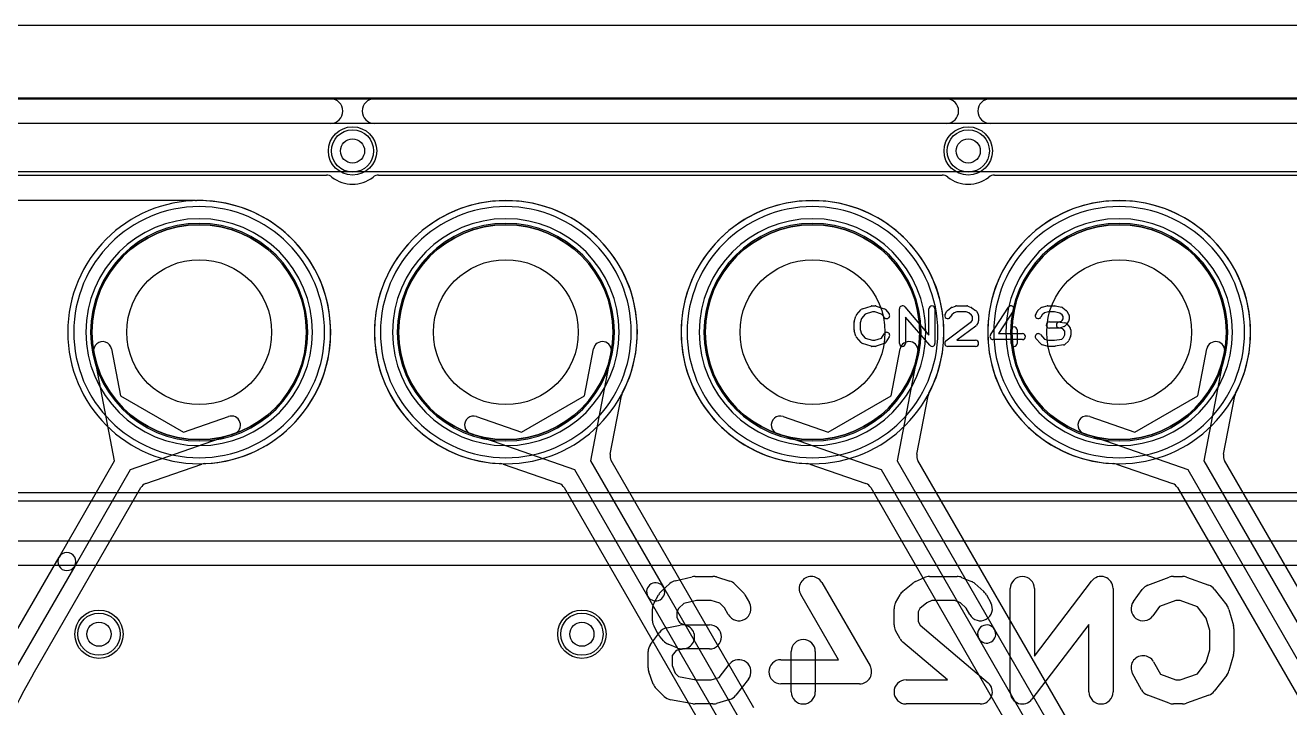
# Model space of a CAD drawing. Extents: x 0 to 57.1, y 0 to 59.8.
# Drawn here: x 35.39 to 45.86, y 54.19 to 59.84 of the extents above; entities that cross this region are included whole.
import ezdxf

# ---------------------------------------------------------------- set-up
doc = ezdxf.new("R2010")
doc.units = 0
for name, color, linetype in [('Hole', 1, 'CONTINUOUS'), ('L1', 3, 'CONTINUOUS'), ('L2', 3, 'CONTINUOUS'), ('L3', 3, 'CONTINUOUS'), ('L4', 3, 'CONTINUOUS'), ('MetalMask-A', 176, 'CONTINUOUS'), ('Outline', 7, 'CONTINUOUS'), ('PartsArea-A', 111, 'CONTINUOUS'), ('PartsArea-B', 111, 'CONTINUOUS'), ('PartsSilk-A', 221, 'CONTINUOUS'), ('PartsSilk-B', 221, 'CONTINUOUS'), ('Resist-A', 2, 'CONTINUOUS'), ('Resist-B', 2, 'CONTINUOUS'), ('Silk-A', 140, 'CONTINUOUS'), ('Silk-B', 140, 'CONTINUOUS')]:
    doc.layers.add(name, color=color, linetype=linetype)

msp = doc.modelspace()

# ---------------------------------------------------------------- linework, layer by layer
at = {"layer": 'Hole'}
for centre, radius in [((38.1, 58.8), 0.1), ((43.2, 58.8), 0.1), ((36.83, 57.3), 0.6), ((39.37, 57.3), 0.6), ((41.91, 57.3), 0.6), ((44.45, 57.3), 0.6), ((36, 54.8), 0.1), ((40, 54.8), 0.1)]:
    msp.add_circle(centre, radius, dxfattribs=at)
at = {"layer": 'L1'}
for p, q in [((4.46017, 59.23996), (52.83039, 59.23996)), ((36.80031, 58.38904), (34.29, 58.38904)), ((36.12879, 56.23547), (35.95688, 57.13271)), ((36.1042, 57.16093), (36.17853, 56.77297)), ((36.17853, 56.77297), (36.69931, 56.4723)), ((36.69931, 56.4723), (37.07247, 56.60191)), ((37.12169, 56.46021), (36.25869, 56.16046)), ((35.66884, 55.4388), (36.12879, 56.23547)), ((36.25869, 56.16046), (35.79874, 55.3638)), ((36.38709, 56.04623), (36.85212, 56.20775)), ((35.45477, 54.46801), (36.34675, 56.01288)), ((35.19492, 54.61795), (35.66884, 55.4388)), ((35.79874, 55.3638), (35.32482, 54.54295))]:
    msp.add_line(p, q, dxfattribs=at)
for centre, radius in [((38.1, 58.8), 0.2), ((43.2, 58.8), 0.2), ((36.83, 57.3), 0.889), ((39.37, 57.3), 0.889), ((41.91, 57.3), 0.889), ((44.45, 57.3), 0.889), ((36, 54.8), 0.2), ((40, 54.8), 0.2)]:
    msp.add_circle(centre, radius, dxfattribs=at)
for centre, radius, start, end in [((36.80633, 58.4638), 0.075, -94.603772, -88.838655), ((36.82999, 57.3), 1.08905, -87.698687, 91.164888), ((39.37, 57.3), 1.08904, 90, -90), ((39.37, 57.3), 1.08904, -90, 90), ((41.91, 57.3), 1.08904, 90, -90), ((41.91, 57.3), 1.08904, -90, 90), ((44.45, 57.3), 1.08904, 90, -90), ((44.45, 57.3), 1.08904, -90, 90), ((36.03054, 57.14682), 0.075, 10.843977, -169.153387), ((37.09708, 56.53106), 0.075, -70.845147, 109.153942), ((36.87673, 56.1369), 0.075, 92.300075, 109.154853), ((36.4117, 55.97538), 0.075, 109.154853, 149.999272), ((35.73379, 55.4013), 0.075, 149.999272, -29.999888), ((35.73379, 55.4013), 0.075, -30.000728, 149.999894), ((39.59003, 52.08051), 4.77499, 149.999932, -179.9994)]:
    msp.add_arc(centre, radius, start, end, dxfattribs=at)
at = {"layer": 'L2'}
msp.add_line((4.46017, 59.23996), (52.83039, 59.23996), dxfattribs=at)
for centre in [(38.1, 58.8), (43.2, 58.8), (36, 54.8), (40, 54.8)]:
    msp.add_circle(centre, 0.2, dxfattribs=at)
for centre, start, end in [((36.83, 57.3), 90, -90), ((36.83, 57.3), -90, 90), ((39.37, 57.3), 90, -90), ((39.37, 57.3), -90, 90), ((41.91, 57.3), 90, -90), ((41.91, 57.3), -90, 90), ((44.45, 57.3), 90, -90), ((44.45, 57.3), -90, 90)]:
    msp.add_arc(centre, 0.90004, start, end, dxfattribs=at)
at = {"layer": 'L3'}
msp.add_line((4.46017, 59.23996), (52.83039, 59.23996), dxfattribs=at)
for centre in [(38.1, 58.8), (43.2, 58.8), (36, 54.8), (40, 54.8)]:
    msp.add_circle(centre, 0.2, dxfattribs=at)
for centre, start, end in [((36.83, 57.3), 90, -90), ((36.83, 57.3), -90, 90), ((39.37, 57.3), 90, -90), ((39.37, 57.3), -90, 90), ((41.91, 57.3), 90, -90), ((41.91, 57.3), -90, 90), ((44.45, 57.3), 90, -90), ((44.45, 57.3), -90, 90)]:
    msp.add_arc(centre, 0.90004, start, end, dxfattribs=at)
at = {"layer": 'L4'}
for p, q in [((4.46017, 59.23996), (52.83039, 59.23996)), ((40.02147, 56.77298), (40.0958, 57.16093)), ((40.24312, 57.13271), (40.07121, 56.23546)), ((42.56147, 56.77297), (42.6358, 57.16093)), ((42.78312, 57.13271), (42.61121, 56.23547)), ((45.10147, 56.77297), (45.1758, 57.16093)), ((45.32312, 57.13271), (45.15121, 56.23547)), ((39.50069, 56.4723), (40.02147, 56.77298)), ((40.23434, 56.28953), (40.32698, 56.77302)), ((42.04069, 56.4723), (42.56147, 56.77297)), ((42.77433, 56.28953), (42.86697, 56.77301)), ((44.58069, 56.4723), (45.10147, 56.77297)), ((45.31434, 56.28952), (45.40698, 56.77302)), ((39.12754, 56.60191), (39.50069, 56.4723)), ((41.66753, 56.60191), (42.04069, 56.4723)), ((44.20753, 56.60191), (44.58069, 56.4723)), ((39.94131, 56.16046), (39.07832, 56.46021)), ((42.48131, 56.16046), (41.61831, 56.46021)), ((45.02131, 56.16046), (44.15831, 56.46021)), ((39.3479, 56.20775), (39.81293, 56.04622)), ((40.54601, 55.1131), (39.94131, 56.16046)), ((40.07121, 56.23546), (40.67591, 55.1881)), ((41.4245, 54.19157), (40.24305, 56.23792)), ((41.88789, 56.20775), (42.35292, 56.04622)), ((43.28758, 54.76395), (42.48131, 56.16046)), ((42.61121, 56.23547), (43.41748, 54.83895)), ((44.36766, 53.49327), (42.78304, 56.23792)), ((44.4279, 56.20775), (44.89293, 56.04623)), ((46.02917, 54.4148), (45.02131, 56.16046)), ((45.15121, 56.23547), (46.15907, 54.4898)), ((47.31083, 52.79497), (45.32305, 56.23791)), ((39.85327, 56.01287), (41.03473, 53.96652)), ((42.39326, 56.01287), (43.97789, 53.26823)), ((44.93327, 56.01288), (46.92105, 52.56994)), ((41.16467, 54.04155), (40.54601, 55.1131)), ((40.67591, 55.1881), (41.29458, 54.11655)), ((43.41748, 54.83895), (44.23773, 53.41824)), ((44.10783, 53.34324), (43.28758, 54.76395))]:
    msp.add_line(p, q, dxfattribs=at)
for centre, radius in [((38.1, 58.8), 0.2), ((43.2, 58.8), 0.2), ((36.83, 57.3), 0.889), ((39.37, 57.3), 0.889), ((41.91, 57.3), 0.889), ((44.45, 57.3), 0.889), ((36, 54.8), 0.2), ((40, 54.8), 0.2)]:
    msp.add_circle(centre, radius, dxfattribs=at)
for centre, radius, start, end in [((36.83, 57.3), 1.08904, 90, -90), ((36.83, 57.3), 1.08904, -90, 90), ((39.37001, 57.3), 1.08904, -27.699904, -92.300262), ((41.90999, 57.3), 1.08904, -27.657782, -92.299736), ((44.45001, 57.3), 1.08904, -27.699904, -92.300262), ((40.16946, 57.14682), 0.075, -10.843977, 169.153985), ((42.70946, 57.14682), 0.075, -10.843977, 169.153387), ((45.24946, 57.14682), 0.075, -10.843977, 169.153387), ((40.40064, 56.75891), 0.075, 152.300527, 169.156023), ((42.94063, 56.7589), 0.075, 152.304078, 169.156023), ((42.94102, 56.75967), 0.075, 152.345001, 152.963446), ((45.48064, 56.75891), 0.075, 152.300527, 169.156023), ((39.10293, 56.53106), 0.075, 70.845147, -109.153942), ((41.64292, 56.53106), 0.075, 70.845147, -109.153942), ((44.18292, 56.53106), 0.075, 70.845147, -109.153942), ((40.308, 56.27542), 0.075, 169.156023, -149.999272), ((42.84799, 56.27542), 0.075, 169.156023, -149.999272), ((45.388, 56.27541), 0.075, 169.156023, -149.999272), ((39.32329, 56.1369), 0.075, 70.845147, 87.699925), ((41.86328, 56.1369), 0.075, 70.845147, 87.699925), ((44.40329, 56.1369), 0.075, 70.845147, 87.699925), ((39.78832, 55.97537), 0.075, 30.000728, 70.845147), ((42.32831, 55.97537), 0.075, 30.000728, 70.845147), ((44.86832, 55.97538), 0.075, 30.000728, 70.845147), ((40.61096, 55.1506), 0.075, 30.000728, -149.999987), ((40.61096, 55.1506), 0.075, -149.999272, 30.000067), ((43.35253, 54.80145), 0.075, 30.000728, -149.999918), ((43.35253, 54.80145), 0.075, -149.999272, 29.999854)]:
    msp.add_arc(centre, radius, start, end, dxfattribs=at)
at = {"layer": 'MetalMask-A'}
for centre, start, end in [((36.83, 57.3), 0, 180), ((39.37, 57.3), 0, 180), ((41.91, 57.3), 0, 180), ((44.45, 57.3), 0, 180), ((36.83, 57.3), 180, 0), ((39.37, 57.3), 180, 0), ((41.91, 57.3), 180, 0), ((44.45, 57.3), 180, 0)]:
    msp.add_arc(centre, 0.889, start, end, dxfattribs=at)
at = {"layer": 'Outline'}
msp.add_line((1, 59.84), (53.11, 59.84), dxfattribs=at)
at = {"layer": 'PartsArea-A'}
for p, q in [((32.64, 58.63), (53.72, 58.63)), ((53.72, 55.97), (32.64, 55.97))]:
    msp.add_line(p, q, dxfattribs=at)
at = {"layer": 'PartsArea-B'}
for centre, start, end in [((36.83, 57.3), 0, 180), ((39.37, 57.3), 0, 180), ((41.91, 57.3), 0, 180), ((44.45, 57.3), 0, 180), ((36.83, 57.3), 180, 0), ((39.37, 57.3), 180, 0), ((41.91, 57.3), 180, 0), ((44.45, 57.3), 180, 0)]:
    msp.add_arc(centre, 0.889, start, end, dxfattribs=at)
at = {"layer": 'PartsSilk-A'}
for p, q in [((32.14, 59.2316), (54.22, 59.2316)), ((54.22, 59.0284), (32.2416, 59.0284)), ((42.32516, 57.49418), (42.3946, 57.5164)), ((42.40222, 57.51759), (42.43, 57.51759)), ((42.4379, 57.51631), (42.50457, 57.49409)), ((42.67398, 57.50886), (42.87444, 57.27499)), ((43.02827, 57.47878), (43.05605, 57.501)), ((43.06313, 57.50497), (43.09368, 57.51608)), ((43.10222, 57.51759), (43.18833, 57.51759)), ((43.19761, 57.5158), (43.22539, 57.50469)), ((43.23081, 57.5017), (43.26137, 57.47948)), ((43.38407, 57.27663), (43.53407, 57.50626)), ((43.77728, 57.47795), (43.80228, 57.50017)), ((43.81245, 57.50564), (43.85412, 57.51675)), ((43.86056, 57.51759), (43.91611, 57.51759)), ((43.92126, 57.51705), (43.97404, 57.50594)), ((43.98451, 57.501), (44.01229, 57.47878)), ((42.25614, 57.38894), (42.27003, 57.43339)), ((42.27508, 57.44239), (42.31397, 57.48683)), ((42.31618, 57.41344), (42.305, 57.37766)), ((42.34702, 57.44868), (42.31618, 57.41344)), ((42.40612, 57.46759), (42.34702, 57.44868)), ((42.42594, 57.46759), (42.40612, 57.46759)), ((42.48202, 57.4489), (42.42594, 57.46759)), ((42.50523, 57.42104), (42.48202, 57.4489)), ((42.51588, 57.48637), (42.54365, 57.45304)), ((42.63, 57.20741), (42.63, 57.49259)), ((42.88046, 57.19114), (42.68, 57.42501)), ((42.68, 57.42501), (42.68, 57.20741)), ((42.87444, 57.27499), (42.87444, 57.49259)), ((42.92444, 57.49259), (42.92444, 57.20741)), ((43.0088, 57.45029), (43.02269, 57.47251)), ((43.06283, 57.4424), (43.0512, 57.42379)), ((43.08408, 57.45939), (43.06283, 57.4424)), ((43.10662, 57.46759), (43.08408, 57.45939)), ((43.18352, 57.46759), (43.10662, 57.46759)), ((43.20393, 57.45943), (43.18352, 57.46759)), ((43.22804, 57.44189), (43.20393, 57.45943)), ((43.22793, 57.38756), (43.23556, 57.39976)), ((43.23556, 57.42987), (43.22804, 57.44189)), ((43.23556, 57.39976), (43.23556, 57.42987)), ((43.26787, 57.47251), (43.28176, 57.45029)), ((43.28556, 57.43704), (43.28556, 57.39259)), ((43.57593, 57.47892), (43.45119, 57.28796)), ((43.7588, 57.45029), (43.77269, 57.47251)), ((43.81318, 57.44296), (43.8012, 57.42379)), ((43.83106, 57.45885), (43.81318, 57.44296)), ((43.86384, 57.46759), (43.83106, 57.45885)), ((43.91351, 57.46759), (43.86384, 57.46759)), ((43.95792, 57.45824), (43.91351, 57.46759)), ((43.97773, 57.4424), (43.95792, 57.45824)), ((43.9718, 57.39197), (43.97698, 57.39715)), ((43.97698, 57.39715), (43.98556, 57.41087)), ((43.98556, 57.42987), (43.97773, 57.4424)), ((43.98556, 57.41087), (43.98556, 57.42987)), ((44.01787, 57.47251), (44.03176, 57.45029)), ((44.03556, 57.43704), (44.03556, 57.4037)), ((42.255, 57.31852), (42.255, 57.38148)), ((42.27003, 57.26661), (42.25614, 57.31106)), ((42.305, 57.37766), (42.305, 57.32234)), ((42.305, 57.32234), (42.31618, 57.28656)), ((43.01497, 57.22739), (43.22793, 57.38756)), ((43.2617, 57.35039), (43.10483, 57.23241)), ((43.28176, 57.37934), (43.26787, 57.35712)), ((43.555, 57.20741), (43.555, 57.31852)), ((43.605, 57.31852), (43.605, 57.20741)), ((43.87167, 57.38426), (43.9506, 57.38426)), ((43.955, 57.33426), (43.87167, 57.33426)), ((43.9506, 57.38426), (43.9718, 57.39197)), ((43.98331, 57.32883), (43.95062, 57.33465)), ((43.95938, 57.38387), (44.00105, 57.37646)), ((43.9941, 57.34687), (43.96354, 57.33576)), ((43.99944, 57.30947), (43.98331, 57.32883)), ((43.99944, 57.27907), (43.99944, 57.30947)), ((44.01435, 57.3638), (44.00324, 57.35269)), ((44.01588, 57.36785), (44.04365, 57.33452)), ((44.03176, 57.39045), (44.01787, 57.36823)), ((44.04944, 57.31852), (44.04944, 57.27407)), ((42.31397, 57.21317), (42.27508, 57.25761)), ((42.31618, 57.28656), (42.34702, 57.25132)), ((42.3946, 57.1836), (42.32516, 57.20582)), ((42.34702, 57.25132), (42.40612, 57.23241)), ((42.40612, 57.23241), (42.42594, 57.23241)), ((42.42594, 57.23241), (42.48023, 57.2505)), ((42.50457, 57.20591), (42.4379, 57.18369)), ((42.48023, 57.2505), (42.50324, 57.28732)), ((42.54564, 57.26082), (42.51787, 57.21638)), ((43.10483, 57.23241), (43.26056, 57.23241)), ((43.64944, 57.23796), (43.405, 57.23796)), ((43.45119, 57.28796), (43.64944, 57.28796)), ((43.80008, 57.20206), (43.76119, 57.2465)), ((43.79881, 57.27942), (43.83269, 57.24071)), ((43.85412, 57.18325), (43.81245, 57.19436)), ((43.83269, 57.24071), (43.86384, 57.23241)), ((43.86384, 57.23241), (43.91412, 57.23241)), ((43.91412, 57.23241), (43.97441, 57.24205)), ((43.98951, 57.19383), (43.92006, 57.18272)), ((43.97441, 57.24205), (43.98968, 57.25563)), ((43.98968, 57.25563), (43.99944, 57.27907)), ((44.02717, 57.22205), (44.00217, 57.19983)), ((44.04752, 57.26446), (44.03364, 57.23113)), ((42.43, 57.18241), (42.40222, 57.18241)), ((43.26056, 57.18241), (43.03, 57.18241)), ((43.91611, 57.18241), (43.86056, 57.18241)), ((32.2416, 55.5716), (54.1184, 55.5716)), ((54.22, 55.3684), (32.14, 55.3684))]:
    msp.add_line(p, q, dxfattribs=at)
for centre, start, end in [((42.40222, 57.49259), 90, 107.746418), ((42.43, 57.49259), 71.579545, 90), ((42.655, 57.49259), 40.603781, 180), ((42.89944, 57.49259), 0, 180), ((43.07167, 57.48148), 109.97919, 128.654777), ((43.10222, 57.49259), 90, 109.984612), ((43.18833, 57.49259), 68.207103, 90), ((43.21611, 57.48148), 53.982737, 68.202147), ((43.555, 57.49259), -33.149737, 146.846436), ((43.81889, 57.48148), 104.925513, 131.630694), ((43.86056, 57.49259), 90, 104.92885), ((43.91611, 57.49259), 78.110161, 90), ((43.96889, 57.48148), 51.333033, 78.112983), ((42.29389, 57.42593), 138.811918, 162.637772), ((42.33278, 57.47037), 107.746418, 138.811918), ((42.49667, 57.47037), 39.790899, 71.579545), ((42.52444, 57.43704), -140.209101, 39.800498), ((43.03, 57.43704), 147.994617, -32.010019), ((43.04389, 57.45926), 128.666967, 147.989981), ((43.24667, 57.45926), 32.005383, 53.979316), ((43.26056, 57.43704), 0, 32.010019), ((43.78, 57.43704), 147.994617, -32.010019), ((43.79389, 57.45926), 131.627831, 147.989981), ((43.99667, 57.45926), 32.005383, 51.345223), ((44.01056, 57.43704), 0, 32.010019), ((44.01056, 57.4037), -32.005383, 0), ((42.28, 57.38148), 162.637772, 180), ((42.28, 57.31852), 180, -162.637772), ((42.52444, 57.27407), -32.005383, 147.999253), ((43.24667, 57.37037), -53.047603, -32.010019), ((43.26056, 57.39259), -32.005383, 0), ((43.58, 57.31852), 0, 180), ((43.87167, 57.35926), 90, -90), ((43.955, 57.35926), 79.908369, -100.083264), ((43.955, 57.35926), -90, -70.02141), ((43.98556, 57.37037), -70.02864, -45), ((43.99667, 57.35185), 39.790899, 79.916736), ((43.99667, 57.38148), -45, -32.010019), ((44.02444, 57.31852), 0, 39.800498), ((42.29389, 57.27407), -162.637772, -138.811918), ((42.33278, 57.22963), -138.811918, -107.746418), ((42.40222, 57.20741), -107.746418, -90), ((42.43, 57.20741), -90, -71.579545), ((42.49667, 57.22963), -71.579545, -32.005383), ((42.655, 57.20741), 180, 0), ((42.89944, 57.20741), -139.396219, 0), ((43.03, 57.20741), 126.952397, -90), ((43.26056, 57.20741), -90, 90), ((43.405, 57.26296), 146.850263, -90), ((43.58, 57.20741), 180, 0), ((43.64944, 57.26296), -90, 90), ((43.78, 57.26296), 41.188082, -138.810424), ((43.81889, 57.21852), -138.811918, -104.92885), ((43.98556, 57.21852), -80.910628, -48.369306), ((44.01056, 57.24074), -48.372169, -22.608878), ((44.02444, 57.27407), -22.605762, 0), ((43.86056, 57.20741), -104.925513, -90), ((43.91611, 57.20741), -90, -80.911332)]:
    msp.add_arc(centre, 0.025, start, end, dxfattribs=at)
at = {"layer": 'PartsSilk-B'}
for p, q in [((33.9, 58.6), (37.88349, 58.6)), ((38.31651, 58.6), (42.98349, 58.6)), ((43.41651, 58.6), (47.98349, 58.6)), ((52.4, 55.9), (33.9, 55.9))]:
    msp.add_line(p, q, dxfattribs=at)
for centre, radius, start, end in [((37.88349, 58.525), 0.075, 51.783994, 90), ((38.1, 58.8), 0.275, -128.213046, -51.786954), ((38.31651, 58.525), 0.075, 90, 128.216006), ((42.98349, 58.525), 0.075, 51.783994, 90), ((43.2, 58.8), 0.275, -128.213046, -51.786954), ((43.41651, 58.525), 0.075, 90, 128.216006), ((36.83, 57.3), 1.039, 90, -90), ((36.83, 57.3), 1.039, -90, 90), ((39.37, 57.3), 1.039, 90, -90), ((39.37, 57.3), 1.039, -90, 90), ((41.91, 57.3), 1.039, 90, -90), ((41.91, 57.3), 1.039, -90, 90), ((44.45, 57.3), 1.039, 90, -90), ((44.45, 57.3), 1.039, -90, 90)]:
    msp.add_arc(centre, radius, start, end, dxfattribs=at)
at = {"layer": 'Resist-A'}
for centre, radius in [((38.1, 58.8), 0.175), ((43.2, 58.8), 0.175), ((36.83, 57.3), 0.889), ((39.37, 57.3), 0.889), ((41.91, 57.3), 0.889), ((44.45, 57.3), 0.889), ((36, 54.8), 0.175), ((40, 54.8), 0.175)]:
    msp.add_circle(centre, radius, dxfattribs=at)
for centre, start, end in [((36.83, 57.3), 0, 180), ((39.37, 57.3), 0, 180), ((41.91, 57.3), 0, 180), ((44.45, 57.3), 0, 180), ((36.83, 57.3), 180, 0), ((39.37, 57.3), 180, 0), ((41.91, 57.3), 180, 0), ((44.45, 57.3), 180, 0)]:
    msp.add_arc(centre, 0.939, start, end, dxfattribs=at)
at = {"layer": 'Resist-B'}
for centre, radius in [((38.1, 58.8), 0.175), ((43.2, 58.8), 0.175), ((36.83, 57.3), 0.889), ((39.37, 57.3), 0.889), ((41.91, 57.3), 0.889), ((44.45, 57.3), 0.889), ((36, 54.8), 0.175), ((40, 54.8), 0.175)]:
    msp.add_circle(centre, radius, dxfattribs=at)
for centre, start, end in [((36.83, 57.3), 0, 180), ((39.37, 57.3), 0, 180), ((41.91, 57.3), 0, 180), ((44.45, 57.3), 0, 180), ((36.83, 57.3), 180, 0), ((39.37, 57.3), 180, 0), ((41.91, 57.3), 180, 0), ((44.45, 57.3), 180, 0)]:
    msp.add_arc(centre, 0.939, start, end, dxfattribs=at)
at = {"layer": 'Silk-A'}
for p, q in [((32.38146, 59.2316), (37.91854, 59.2316)), ((38.28146, 59.2316), (43.01854, 59.2316)), ((43.38146, 59.2316), (48.01854, 59.2316)), ((37.91854, 59.0284), (32.38146, 59.0284)), ((43.01854, 59.0284), (38.28146, 59.0284)), ((48.01854, 59.0284), (43.38146, 59.0284)), ((34.161, 55.5716), (53.38759, 55.5716)), ((53.38759, 55.3684), (34.161, 55.3684))]:
    msp.add_line(p, q, dxfattribs=at)
for centre, start, end in [((37.91854, 59.13), -90, 90), ((38.28146, 59.13), 90, -90), ((43.01854, 59.13), -90, 90), ((43.38146, 59.13), 90, -90)]:
    msp.add_arc(centre, 0.1016, start, end, dxfattribs=at)
at = {"layer": 'Silk-B'}
for p, q in [((33.9, 58.6), (37.88349, 58.6)), ((38.31651, 58.6), (42.98349, 58.6)), ((43.41651, 58.6), (47.98349, 58.6)), ((52.4, 55.9), (33.9, 55.9)), ((40.65533, 55.15212), (40.72941, 55.21878)), ((40.77325, 55.24175), (40.91399, 55.27509)), ((40.93704, 55.27778), (41.08519, 55.27778)), ((41.11393, 55.27356), (41.22504, 55.24022)), ((41.26701, 55.21515), (41.33367, 55.14849)), ((41.98648, 55.22799), (42.38648, 54.5391)), ((42.6589, 55.15518), (42.74038, 55.22184)), ((42.76266, 55.23563), (42.83674, 55.26897)), ((42.87778, 55.27778), (43.10741, 55.27778)), ((43.14528, 55.27033), (43.22676, 55.23699)), ((43.25578, 55.21877), (43.32985, 55.15211)), ((43.74815, 54.61848), (44.22046, 55.23838)), ((44.68711, 55.20474), (44.86489, 55.27141)), ((44.9, 55.27778), (44.97407, 55.27778)), ((45.00794, 55.27187), (45.19313, 55.2052)), ((40.59777, 55.05967), (40.6348, 55.12634)), ((41.35038, 55.12635), (41.38742, 55.05968)), ((42.1263, 54.58889), (41.81352, 55.12757)), ((42.59777, 55.05967), (42.6348, 55.12634)), ((43.35038, 55.12635), (43.38742, 55.05968)), ((43.54815, 54.32222), (43.54815, 55.17778)), ((43.74815, 55.17778), (43.74815, 54.61848)), ((44.4, 55.17778), (44.4, 54.32222)), ((44.56779, 55.07063), (44.64186, 55.17063)), ((45.2382, 55.1725), (45.3419, 55.03917)), ((40.58519, 54.91111), (40.58519, 55.01111)), ((40.80153, 55.01462), (40.78519, 54.9852)), ((40.78519, 54.9852), (40.78519, 54.93702)), ((40.8442, 55.05302), (40.80153, 55.01462)), ((40.94872, 55.07778), (40.8442, 55.05302)), ((41.07051, 55.07778), (40.94872, 55.07778)), ((41.14341, 55.0559), (41.07051, 55.07778)), ((41.18235, 55.01697), (41.14341, 55.0559)), ((41.21258, 54.96254), (41.18235, 55.01697)), ((42.58519, 54.87778), (42.58519, 55.01111)), ((42.80035, 55.0125), (42.78519, 54.9852)), ((42.78519, 54.9852), (42.78519, 54.90369)), ((42.85679, 55.05867), (42.80035, 55.0125)), ((42.89925, 55.07778), (42.85679, 55.05867)), ((43.08774, 55.07778), (42.89925, 55.07778)), ((43.13492, 55.05847), (43.08774, 55.07778)), ((43.18365, 55.01462), (43.13492, 55.05847)), ((43.21258, 54.96254), (43.18365, 55.01462)), ((44.78499, 55.02785), (44.72851, 54.95159)), ((44.91813, 55.07778), (44.78499, 55.02785)), ((44.95662, 55.07778), (44.91813, 55.07778)), ((45.09812, 55.02684), (44.95662, 55.07778)), ((45.1719, 54.93198), (45.09812, 55.02684)), ((45.35931, 55.00455), (45.39635, 54.87121)), ((40.78519, 54.93702), (40.80429, 54.90264)), ((40.80429, 54.90264), (40.81118, 54.89488)), ((40.81118, 54.89488), (40.85299, 54.87778)), ((42.78519, 54.90369), (42.80077, 54.87564)), ((44.2, 54.88152), (43.72769, 54.26162)), ((44.2, 54.32222), (44.2, 54.88152)), ((45.2, 54.83081), (45.1719, 54.93198)), ((40.56779, 54.71508), (40.64186, 54.81508)), ((40.6348, 54.79588), (40.59777, 54.86255)), ((40.67711, 54.74467), (40.64748, 54.778)), ((40.70261, 54.85362), (40.81372, 54.87584)), ((40.85299, 54.87778), (41.05556, 54.87778)), ((42.6348, 54.76255), (42.59777, 54.82922)), ((42.80077, 54.87564), (43.36459, 54.39856)), ((45.2, 54.66919), (45.2, 54.83081)), ((45.4, 54.84444), (45.4, 54.65556)), ((40.79547, 54.68522), (40.71399, 54.71855)), ((40.85294, 54.67972), (40.77963, 54.66506)), ((41.05556, 54.67778), (40.83333, 54.67778)), ((43.02701, 54.42222), (42.65763, 54.73477)), ((40.54815, 54.52222), (40.54815, 54.65556)), ((40.77963, 54.66506), (40.74815, 54.62256)), ((40.74815, 54.62256), (40.74815, 54.54014)), ((41.64815, 54.58889), (42.1263, 54.58889)), ((41.73333, 54.32222), (41.73333, 54.65556)), ((41.93333, 54.65556), (41.93333, 54.32222)), ((44.73557, 54.57078), (44.79177, 54.46961)), ((45.09812, 54.47316), (45.1719, 54.56802)), ((45.1719, 54.56802), (45.2, 54.66919)), ((45.39635, 54.62879), (45.35931, 54.49545)), ((40.59142, 54.38749), (40.55438, 54.48749)), ((40.74815, 54.54014), (40.77137, 54.47746)), ((40.77137, 54.47746), (40.80041, 54.44843)), ((41.13697, 54.44216), (41.22106, 54.55028)), ((44.6348, 54.34033), (44.56073, 54.47366)), ((44.79177, 54.46961), (44.91813, 54.42222)), ((44.95662, 54.42222), (45.09812, 54.47316)), ((45.3419, 54.46083), (45.2382, 54.3275)), ((40.80041, 54.44843), (40.94597, 54.42222)), ((40.94597, 54.42222), (41.07051, 54.42222)), ((41.07051, 54.42222), (41.13697, 54.44216)), ((41.37894, 54.4275), (41.27524, 54.29417)), ((42.3, 54.38889), (41.64815, 54.38889)), ((42.68519, 54.42222), (43.02701, 54.42222)), ((44.91813, 54.42222), (44.95662, 54.42222)), ((40.68114, 54.28485), (40.61448, 54.35151)), ((40.91932, 54.2238), (40.73413, 54.25714)), ((41.22504, 54.25978), (41.11393, 54.22644)), ((44.86489, 54.22859), (44.68711, 54.29526)), ((45.19313, 54.2948), (45.00794, 54.22813)), ((41.08519, 54.22222), (40.93704, 54.22222)), ((43.3, 54.22222), (42.68519, 54.22222)), ((44.97407, 54.22222), (44.9, 54.22222))]:
    msp.add_line(p, q, dxfattribs=at)
for centre, radius, start, end in [((37.88349, 58.525), 0.075, 51.783994, 90), ((38.1, 58.8), 0.275, -128.213046, -51.786954), ((38.31651, 58.525), 0.075, 90, 128.216006), ((42.98349, 58.525), 0.075, 51.783994, 90), ((43.2, 58.8), 0.275, -128.213046, -51.786954), ((43.41651, 58.525), 0.075, 90, 128.216006), ((36.83, 57.3), 1.039, 90, -90), ((36.83, 57.3), 1.039, -90, 90), ((39.37, 57.3), 1.039, 90, -90), ((39.37, 57.3), 1.039, -90, 90), ((41.91, 57.3), 1.039, 90, -90), ((41.91, 57.3), 1.039, -90, 90), ((44.45, 57.3), 1.039, 90, -90), ((44.45, 57.3), 1.039, -90, 90), ((40.7963, 55.14444), 0.1, 103.326145, 131.980399), ((40.93704, 55.17778), 0.1, 90, 103.326145), ((41.08519, 55.17778), 0.1, 73.297463, 90), ((41.1963, 55.14444), 0.1, 45, 73.297463), ((41.9, 55.17778), 0.1, 30.139308, -149.858655), ((42.8037, 55.14444), 0.1, 114.230097, 129.286182), ((42.87778, 55.17778), 0.1, 90, 114.230097), ((43.10741, 55.17778), 0.1, 67.746396, 90), ((43.18889, 55.14444), 0.1, 48.015769, 67.746396), ((43.64815, 55.17778), 0.1, 0, 180), ((44.3, 55.17778), 0.1, 0, 142.69692), ((44.72222, 55.11111), 0.1, 110.555375, 143.472652), ((44.9, 55.17778), 0.1, 90, 110.556752), ((44.97407, 55.17778), 0.1, 70.202417, 90), ((45.15926, 55.11111), 0.1, 37.871466, 70.200685), ((40.72222, 55.07778), 0.1, 131.980399, 150.948735), ((41.26296, 55.07778), 0.1, 29.056274, 45), ((42.72222, 55.07778), 0.1, 129.286182, 150.948735), ((43.26296, 55.07778), 0.1, 29.056274, 48.015769), ((40.68519, 55.01111), 0.1, 150.948735, 180), ((41.3, 55.01111), 0.1, -150.943726, 29.055334), ((42.68519, 55.01111), 0.1, 150.948735, 180), ((43.3, 55.01111), 0.1, -150.943726, 29.055334), ((44.64815, 55.01111), 0.1, 143.473873, -36.527348), ((45.26296, 54.97778), 0.1, 15.527485, 37.874686), ((40.68519, 54.91111), 0.1, 180, -150.948735), ((40.72222, 54.84444), 0.1, -150.948735, -138.364557), ((40.72222, 54.75556), 0.1, 101.308809, 143.473873), ((40.83333, 54.77778), 0.1, -78.691191, 101.308941), ((41.05556, 54.77778), 0.1, -90, 90), ((42.68519, 54.87778), 0.1, 180, -150.948735), ((45.3, 54.84444), 0.1, 0, 15.524554), ((40.64815, 54.65556), 0.1, 143.473873, 180), ((40.75185, 54.81111), 0.1, -138.364557, -112.246131), ((40.83333, 54.77778), 0.1, -112.246131, -90), ((41.83333, 54.65556), 0.1, 0, 180), ((42.72222, 54.81111), 0.1, -150.948735, -130.234003), ((41.3, 54.48889), 0.1, -37.871466, 142.125314), ((41.64815, 54.48889), 0.1, 90, -90), ((44.64815, 54.52222), 0.1, 29.051265, -150.946126), ((45.3, 54.65556), 0.1, -15.527485, 0), ((40.64815, 54.52222), 0.1, 180, -159.676664), ((42.3, 54.48889), 0.1, -90, 30.141345), ((45.26296, 54.52222), 0.1, -37.871466, -15.524554), ((40.68519, 54.42222), 0.1, -159.676664, -135), ((42.68519, 54.32222), 0.1, 90, -90), ((43.3, 54.32222), 0.1, -90, 49.763686), ((40.75185, 54.35556), 0.1, -135, -100.206455), ((41.1963, 54.35556), 0.1, -73.297463, -37.871466), ((41.83333, 54.32222), 0.1, 180, 0), ((43.64815, 54.32222), 0.1, 180, -37.303726), ((44.3, 54.32222), 0.1, 180, 0), ((44.72222, 54.38889), 0.1, -150.948735, -110.556752), ((45.15926, 54.38889), 0.1, -70.202417, -37.874686), ((40.93704, 54.32222), 0.1, -100.206455, -90), ((41.08519, 54.32222), 0.1, -90, -73.297463), ((44.9, 54.32222), 0.1, -110.555375, -90), ((44.97407, 54.32222), 0.1, -90, -70.200685)]:
    msp.add_arc(centre, radius, start, end, dxfattribs=at)

doc.saveas('drawing.dxf')
